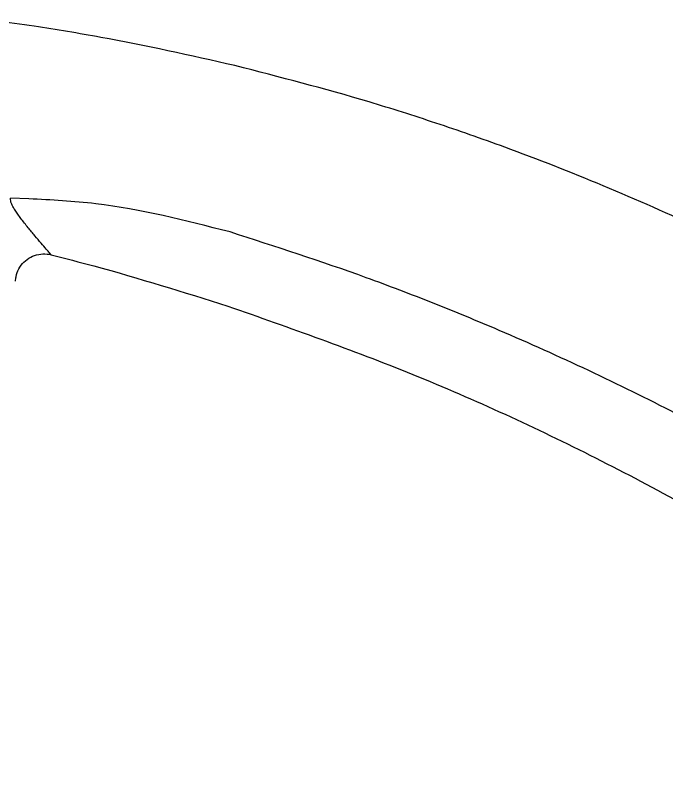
# Model space of a CAD drawing. Extents: x 824 to 1418, y -5538 to -5118.
# Drawn here: x 1076.7 to 1144.7, y -5277.2 to -5196.5 of the extents above; entities that cross this region are included whole.
import ezdxf

# ---------------------------------------------------------------- set-up
doc = ezdxf.new("R2010")
doc.units = 0
doc.header["$LTSCALE"] = 7
doc.header["$MEASUREMENT"] = 0
doc.layers.add('DWG', color=7, linetype='CONTINUOUS')

msp = doc.modelspace()

# ---------------------------------------------------------------- linework, layer by layer
at = {"layer": 'DWG', "linetype": 'Continuous'}
msp.add_line((1078.08321973541, -5215.653237345015), (1076.169610486617, -5215.596029037968), dxfattribs=at)
for points in [[(1078.640091986777, -5197.59530765618), (1070.403157474746, -5196.46960399303)], [(1099.623614765322, -5201.719470351258), (1085.591392241406, -5198.759554250701), (1078.640091986777, -5197.59530765618)], [(1206.664965207464, -5256.655698115532), (1189.240479923752, -5242.885919537601), (1169.264622222707, -5229.843600087399), (1148.525826585691, -5218.898106239947), (1138.118066828528, -5214.283933967146), (1127.825294458765, -5210.252618758876), (1124.184759344691, -5208.948250946734), (1120.620076836112, -5207.730951942644), (1113.634440490172, -5205.513921120733), (1099.623614765322, -5201.719470351258)], [(1078.002521321479, -5218.678469036975), (1077.617160283829, -5218.189250005593), (1077.253322505452, -5217.711356870679), (1076.92061461077, -5217.255278706874), (1076.634177112971, -5216.835911370768), (1076.408994678347, -5216.46238244185), (1076.25554932921, -5216.134795372176), (1076.17819440277, -5215.848596679061), (1076.169610210243, -5215.596031941423)], [(1099.103430119851, -5219.119568743103), (1085.070924749468, -5216.169113807375), (1078.08321973541, -5215.653237345015)], [(1080.409363991247, -5221.498358183477), (1080.273834487991, -5221.344858846089), (1079.901618235647, -5220.920560725481), (1079.361289944716, -5220.297498318318), (1078.713096022096, -5219.53652317749), (1078.002517591411, -5218.678492892755)], [(1162.828253583101, -5247.733907067384), (1145.751357234938, -5238.134150456111), (1136.599818244804, -5233.612513139484), (1127.252526576258, -5229.41161863963), (1123.819786612474, -5227.970692953222), (1120.355500970959, -5226.570487964811), (1113.339120508911, -5223.897216059371), (1099.103430119851, -5219.119568743103)], [(1076.674390465297, -5224.264100649849), (1076.733679593904, -5223.795550953537), (1077.036407511545, -5222.970991904342), (1077.564985850323, -5222.269452654538), (1078.274102734324, -5221.75107837573), (1079.102966495896, -5221.460310760885), (1079.980518373156, -5221.422077151523), (1080.409329172204, -5221.498489971578)], [(1080.409335424891, -5221.4983678359), (1084.876513412504, -5222.672143848573), (1098.871782776469, -5226.868137564239)], [(1098.871785800489, -5226.868128357259), (1118.213534977825, -5234.020905908119), (1137.320904936626, -5242.750977208003), (1155.885864436156, -5252.988265400172), (1173.654778992075, -5264.624163714268), (1190.074791091216, -5277.228238894557)]]:
    msp.add_spline(points, degree=3, dxfattribs=at)

doc.saveas('drawing.dxf')
